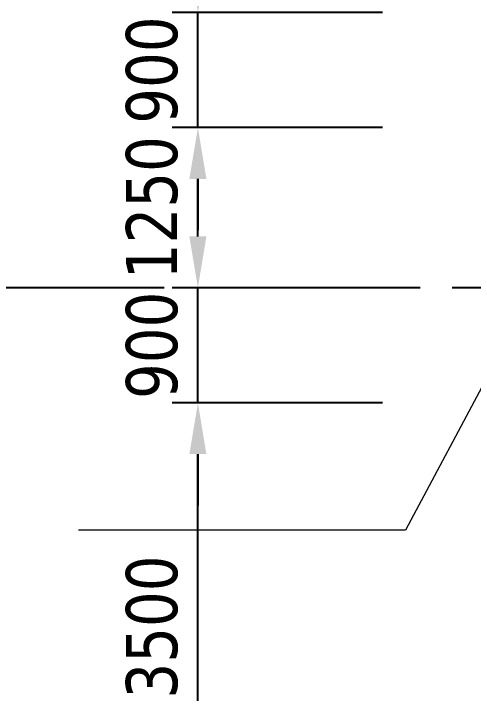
# Model space of a CAD drawing. Header units: millimetres. Extents: x 434053 to 1059003, y -2417481 to 936527.
# Drawn here: x 636986 to 640579, y -2236335 to -2231025 of the extents above; entities that cross this region are included whole.
import ezdxf

# ---------------------------------------------------------------- set-up
doc = ezdxf.new("R2010")
doc.units = ezdxf.units.MM
doc.header["$LTSCALE"] = 1000
doc.header["$MEASUREMENT"] = 0
doc.linetypes.add('CENTER', pattern=[2, 1.25, -0.25, 0.25, -0.25])
doc.layers.get('Defpoints').update_dxf_attribs({"color": 6})
doc.layers.add('A-ANNO-NOTE', color=3, linetype='Continuous', lineweight=5)
doc.layers.add('GRID', color=8, linetype='CENTER')
doc.layers.add('HZHZNEWPLOTLAYER#@$TT', color=7, linetype='Continuous')
doc.styles.add('VERDANA', font='verdana.ttf', dxfattribs={"width": 0.8})
doc.dimstyles.new('A1-1-120', dxfattribs={"dimscale": 110, "dimtxt": 4, "dimasz": 4, "dimexe": 2, "dimexo": 2, "dimgap": 1.5, "dimtad": 1, "dimdec": 1, "dimdsep": 46, "dimtxsty": 'VERDANA', "dimcen": 0, "dimdle": 1, "dimclrd": 256, "dimclre": 256, "dimclrt": 2, "dimadec": 0, "dimazin": 0, "dimtfac": 1, "dimtdec": 1, "dimtmove": 0, "dimatfit": 2, "dimfxl": 1, "dimtolj": 1, "dimtzin": 0, "dimlwd": -1, "dimlwe": -1, "dimarcsym": 1})

# ---------------------------------------------------------------- blocks, each defined once
blk = doc.blocks.new('DIMBLOCK106-800_SEC_PODIUM SE')
at = {"transparency": 16777216}
for p, q in [((167935.9, 20250), (166292.4, 20250)), ((166492.4, 19400), (166492.4, 19850)), ((167935.9, 19000), (166292.4, 19000))]:
    blk.add_line(p, q, dxfattribs=at)
for points in [[(166425.8, 19850), (166559.1, 19850), (166492.4, 20250)], [(166425.8, 19400), (166559.1, 19400), (166492.4, 19000)]]:
    blk.add_solid(points, dxfattribs=at)
at = {"layer": 'Defpoints', "color": 0, "transparency": 16777216}
for p in [(166492.4, 20250), (168135.9, 20250), (168135.9, 19000)]:
    blk.add_point(p, dxfattribs=at)
at = {"color": 2, "transparency": 16777216, "insert": (166134.1, 19625), "char_height": 400, "width": 363.363, "attachment_point": 5, "rotation": 90, "style": 'VERDANA'}
blk.add_mtext('\\A1;1250', dxfattribs=at)
blk = doc.blocks.new('DIMBLOCK107-800_SEC_PODIUM SE')
at = {"transparency": 16777216}
for p, q in [((166492.4, 21550), (166492.4, 21950)), ((167935.9, 21150), (166292.4, 21150)), ((166492.4, 20250), (166492.4, 21150)), ((167935.9, 20250), (166292.4, 20250)), ((166492.4, 19850), (166492.4, 19450))]:
    blk.add_line(p, q, dxfattribs=at)
for points in [[(166425.8, 21550), (166559.1, 21550), (166492.4, 21150)], [(166425.8, 19850), (166559.1, 19850), (166492.4, 20250)]]:
    blk.add_solid(points, dxfattribs=at)
at = {"layer": 'Defpoints', "color": 0, "transparency": 16777216}
for p in [(166492.4, 21150), (168135.9, 21150), (168135.9, 20250)]:
    blk.add_point(p, dxfattribs=at)
at = {"color": 2, "transparency": 16777216, "insert": (166134.2, 20700), "char_height": 400, "width": 272.522, "attachment_point": 5, "rotation": 90, "style": 'VERDANA'}
blk.add_mtext('\\A1;900', dxfattribs=at)
blk = doc.blocks.new('*D402')
at = {"transparency": 16777216}
for p, q in [((166492.4, 19400), (166492.4, 19800)), ((167935.9, 19000), (166292.4, 19000)), ((166492.4, 18100), (166492.4, 19000)), ((167935.9, 18100), (166292.4, 18100)), ((166492.4, 17700), (166492.4, 17300))]:
    blk.add_line(p, q, dxfattribs=at)
for points in [[(166425.8, 19400), (166559.1, 19400), (166492.4, 19000)], [(166425.8, 17700), (166559.1, 17700), (166492.4, 18100)]]:
    blk.add_solid(points, dxfattribs=at)
at = {"layer": 'Defpoints', "color": 0, "transparency": 16777216}
for p in [(166492.4, 19000), (168135.9, 19000), (168135.9, 18100)]:
    blk.add_point(p, dxfattribs=at)
at = {"color": 2, "transparency": 16777216, "insert": (166134.2, 18550), "char_height": 400, "width": 272.522, "attachment_point": 5, "rotation": 90, "style": 'VERDANA'}
blk.add_mtext('\\A1;900', dxfattribs=at)
blk = doc.blocks.new('*D403')
at = {"transparency": 16777216}
for p, q in [((167935.9, 18100), (166292.4, 18100)), ((166492.4, 15000), (166492.4, 17700)), ((167935.9, 14600), (166292.4, 14600))]:
    blk.add_line(p, q, dxfattribs=at)
for points in [[(166425.8, 17700), (166559.1, 17700), (166492.4, 18100)], [(166425.8, 15000), (166559.1, 15000), (166492.4, 14600)]]:
    blk.add_solid(points, dxfattribs=at)
at = {"layer": 'Defpoints', "color": 0, "transparency": 16777216}
for p in [(166492.4, 18100), (168135.9, 18100), (168135.9, 14600)]:
    blk.add_point(p, dxfattribs=at)
at = {"color": 2, "transparency": 16777216, "insert": (166134.1, 16350), "char_height": 400, "width": 363.363, "attachment_point": 5, "rotation": 90, "style": 'VERDANA'}
blk.add_mtext('\\A1;3500', dxfattribs=at)
blk = doc.blocks.new('A$C6AE5520D')
at = {"layer": 'A-ANNO-NOTE'}
for p, q in [((15326.63, 23520.12), (14156.67, 21320.39)), ((14156.67, 21320.39), (11599.46, 21320.39))]:
    blk.add_line(p, q, dxfattribs=at)
at = {"layer": 'GRID'}
blk.add_line((18270.87, 23215.14), (258.38, 23215.14), dxfattribs=at)
for base, p1, p2, picture, middle in [((12533.78, 25365.14), (14177.24, 24465.14), (14177.24, 25365.14), 'DIMBLOCK107-800_SEC_PODIUM SE', (12533.78, 24915.14)), ((12533.78, 24465.14), (14177.24, 23215.14), (14177.24, 24465.14), 'DIMBLOCK106-800_SEC_PODIUM SE', (12533.78, 23840.14)), ((12533.78, 23215.14), (14177.24, 22315.14), (14177.24, 23215.14), '*D402', (12533.78, 22765.14)), ((12533.78, 22315.14), (14177.24, 18815.14), (14177.24, 22315.14), '*D403', (12533.78, 20565.14))]:
    dim = blk.add_linear_dim(base=base, p1=p1, p2=p2, angle=90, dimstyle='A1-1-120')
    dim.commit()
    dim.dimension.update_dxf_attribs({"geometry": picture, "text_midpoint": middle, "dimtype": 128, "insert": (-153958.65, 4215.14)})

msp = doc.modelspace()

# ---------------------------------------------------------------- block references
at = {"layer": 'HZHZNEWPLOTLAYER#@$TT'}
msp.add_blockref('A$C6AE5520D', (625892.3, -2256381.3), dxfattribs=at)

doc.saveas('drawing.dxf')
